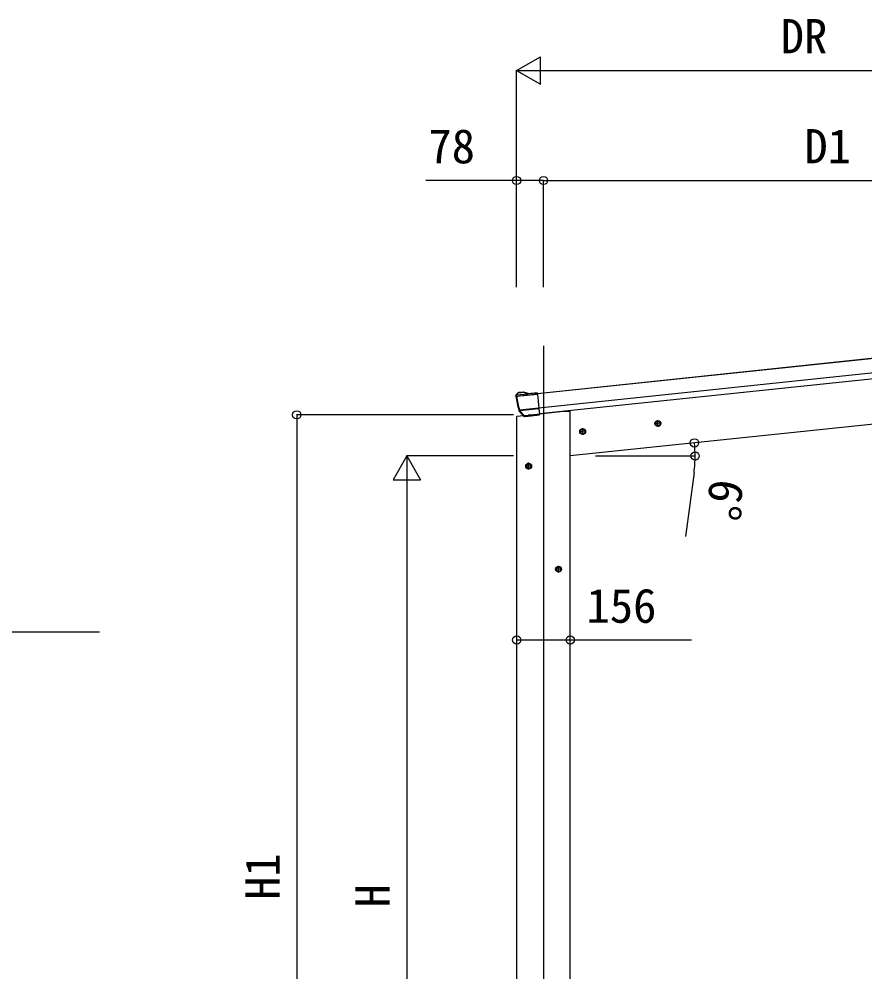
# Model space of a CAD drawing. Units: millimetres, scale not verified. Extents: x -7000 to 7000, y -10401 to 10355.
# Drawn here: x 2291 to 4751, y 3043 to 5814 of the extents above; entities that cross this region are included whole.
import ezdxf
from ezdxf.enums import TextEntityAlignment as Align

# ---------------------------------------------------------------- set-up
doc = ezdxf.new("R2010")
doc.units = ezdxf.units.MM
doc.header["$LTSCALE"] = 50
for name, color, linetype in [('0-3_YKK_12', 2, 'Continuous'), ('0-4_YKK_13', 4, 'Continuous'), ('0-5_YKK_A1', 4, 'Continuous'), ('0-6_YKK_D', 6, 'Continuous')]:
    doc.layers.add(name, color=color, linetype=linetype)
doc.styles.add('ＭＳ ゴシック', font='')
doc.styles.get('ＭＳ ゴシック').set_extended_font_data('MS Gothic')

msp = doc.modelspace()

# ---------------------------------------------------------------- linework, layer by layer
at = {"layer": '0-3_YKK_12'}
msp.add_line((3816.32, 4863.45), (3816.32, 1478.8), dxfattribs=at)
at = {"layer": '0-4_YKK_13'}
for p, q in [((3735.95, 4718.81), (3736.65, 4719.68)), ((3736.03, 4716.94), (3735.95, 4718.81)), ((3737.32, 4721.71), (3736.62, 4720.85)), ((3736.65, 4719.68), (3737.14, 4719.52)), ((3736.65, 4719.68), (3736.65, 4719.68)), ((3736.65, 4719.68), (3736.77, 4716.99)), ((3737.28, 4717.77), (3738.28, 4717.81)), ((3737.28, 4717.77), (3737.31, 4717.14)), ((3737.68, 4721.58), (3737.31, 4721.7)), ((3737.31, 4717.14), (3738.31, 4717.18)), ((3740.81, 4726.03), (3737.32, 4721.71)), ((3740.92, 4725.85), (3737.68, 4721.58)), ((3737.98, 4720.79), (3738.05, 4720.8)), ((3738.05, 4720.8), (3770.54, 4724.21)), ((3738.28, 4717.81), (3798.62, 4724.15)), ((3738.31, 4717.18), (3738.28, 4717.81)), ((3738.31, 4717.18), (3798.68, 4723.53)), ((3738.39, 4721.52), (3741.63, 4725.79)), ((3740.81, 4726.03), (3740.82, 4726.03)), ((3740.82, 4726.03), (3740.92, 4725.85)), ((3744.17, 4727.85), (3744.18, 4727.85)), ((3744.24, 4727.72), (3744.17, 4727.85)), ((3757.64, 4729.13), (3744.24, 4727.72)), ((3744.24, 4727.72), (3744.29, 4727.3)), ((3744.29, 4727.3), (3757.69, 4728.7)), ((3757.66, 4729.27), (3757.64, 4729.13)), ((3757.64, 4729.13), (3757.69, 4728.7)), ((3758.55, 4728.6), (3770.54, 4724.21)), ((3758.93, 4728.97), (3758.95, 4729.12)), ((3771.57, 4724.35), (3758.93, 4728.97)), ((3798.31, 4727.13), (3770.54, 4724.21)), ((3771.57, 4724.35), (3771.74, 4724.72)), ((3771.74, 4724.72), (3798.27, 4727.5)), ((3798.31, 4727.13), (3798.27, 4727.5)), ((3798.62, 4724.15), (3798.31, 4727.13)), ((3798.62, 4724.15), (3798.68, 4723.53)), ((3798.68, 4723.53), (3803.01, 4682.33)), ((3758.95, 4659.3), (3745.25, 4675.05)), ((3745.58, 4676.62), (3745.77, 4676.15)), ((3745.77, 4676.15), (3746.16, 4675.56)), ((3746.29, 4675.4), (3759.08, 4659.78)), ((3746.67, 4676.41), (3746.55, 4676.72)), ((3803.01, 4682.33), (3746.67, 4676.41)), ((3746.95, 4675.81), (3746.67, 4676.41)), ((3747.09, 4675.56), (3803.11, 4681.45)), ((3759.89, 4659.93), (3747.09, 4675.56)), ((3759.12, 4659.73), (3758.95, 4659.3)), ((3771.56, 4661.16), (3759.89, 4659.93)), ((3769.25, 4659.19), (3761.56, 4658.38)), ((3761.56, 4658.38), (3761.65, 4658.62)), ((3761.65, 4658.62), (3771.71, 4659.67)), ((3769.52, 4659.12), (3769.25, 4659.19)), ((3794.85, 4661.79), (3769.52, 4659.12)), ((3780.41, 4663.01), (3771.46, 4662.07)), ((3771.46, 4662.07), (3771.56, 4661.16)), ((3771.56, 4661.16), (3771.71, 4659.67)), ((3771.71, 4659.67), (3771.73, 4659.48)), ((3771.73, 4659.48), (3780.68, 4660.42)), ((3771.9, 4661.86), (3780.02, 4662.71)), ((3772.03, 4661.46), (3771.99, 4661.85)), ((3779.95, 4662.58), (3772, 4661.74)), ((3772.16, 4660.22), (3772.03, 4661.46)), ((3772.07, 4661.02), (3780.03, 4661.86)), ((3772.18, 4660.03), (3772.16, 4660.22)), ((3779.94, 4662.69), (3779.98, 4662.3)), ((3779.98, 4662.3), (3780.11, 4661.06)), ((3780.11, 4661.06), (3780.13, 4660.87)), ((3780.51, 4662.1), (3780.41, 4663.01)), ((3804.87, 4664.66), (3780.51, 4662.1)), ((3780.66, 4660.62), (3780.51, 4662.1)), ((3780.66, 4660.62), (3805.03, 4663.18)), ((3780.68, 4660.42), (3780.66, 4660.62)), ((3795.11, 4661.91), (3794.85, 4661.79)), ((3805.05, 4662.95), (3795.11, 4661.91)), ((3803.11, 4681.45), (3803.01, 4682.33)), ((3803.11, 4681.45), (3804.87, 4664.66)), ((3805.03, 4663.18), (3804.87, 4664.66)), ((3805.03, 4663.18), (3805.05, 4662.95))]:
    msp.add_line(p, q, dxfattribs=at)
for points in [[(3737.32, 4717.04), (3736.77, 4716.99), (3736.03, 4716.94)], [(3737.06, 4719.81), (3737.09, 4719.86), (3737.1, 4719.83), (3737.13, 4719.63), (3737.14, 4719.52)], [(3738.31, 4717.11), (3738.29, 4717.11), (3738.15, 4717.1), (3737.83, 4717.07), (3737.57, 4717.05), (3737.39, 4717.04), (3737.32, 4717.04)], [(3757.66, 4729.27), (3757.66, 4729.27), (3744.18, 4727.85)], [(3771.74, 4724.72), (3758.95, 4729.12), (3758.95, 4729.12)], [(3745.58, 4676.62), (3745.3, 4676.46), (3744.66, 4676.1)], [(3745.25, 4675.05), (3745.73, 4675.32), (3746.16, 4675.56)], [(3772.03, 4661.46), (3772.02, 4661.41), (3772, 4661.36), (3771.96, 4661.31), (3771.9, 4661.27), (3771.83, 4661.23), (3771.74, 4661.2), (3771.65, 4661.18), (3771.56, 4661.16)], [(3780.51, 4662.1), (3780.41, 4662.1), (3780.31, 4662.1), (3780.23, 4662.11), (3780.15, 4662.14), (3780.08, 4662.17), (3780.03, 4662.21), (3780, 4662.25), (3779.98, 4662.3)]]:
    msp.add_lwpolyline(points, dxfattribs=at)
for centre, radius, start, end in [((3936.92, 4738.05), 202, 186, 197.86084), ((3738.1, 4719.76), 1.04, 96.42695, 177.00582), ((3738.11, 4719.47), 0.972, 93.84196, 177.02437), ((3949.81, 4739.41), 213.67, 186.01104, 197.08986), ((3737.99, 4720.97), 0.687, 53.89794, 116.88217), ((3737.51, 4720.53), 0.544, 351.01022, 29.26812), ((3951.89, 4739.63), 214.77, 186.01878, 197.03217), ((3744.7, 4722.88), 5, 96.04426, 140.95574), ((3741.23, 4725.23), 0.687, 53.89794, 116.88217), ((3757.97, 4726.28), 3, 71.02369, 95.97631), ((3759.12, 4728.4), 0.603, 107.74508, 160.50267), ((3747.51, 4677.02), 3, 197.86084, 221), ((3745.91, 4678.11), 1.53, 257.37349, 294.70458), ((3745.83, 4677.66), 1.52, 267.70739, 303.91803), ((3746.33, 4676.41), 0.864, 258.18357, 315.81993), ((3746.56, 4676.13), 0.781, 249.36043, 312.775), ((3761.21, 4661.26), 2.99, 220.99261, 266.7283), ((3759.36, 4660.51), 0.781, 249.36043, 312.775), ((3759.42, 4660.44), 0.767, 247.11891, 311.65006), ((3771.66, 4660.17), 0.5, 275.94657, 5.94647), ((3780.61, 4661.11), 0.5, 186.05353, 276.05343)]:
    msp.add_arc(centre, radius, start, end, dxfattribs=at)
for centre, major_axis, ratio, start_param, end_param in [((3738.95, 4718.96), (1.9, 2.34), 0.995767, 1.5707963, 2.2972137), ((3739.65, 4719.82), (-0.85, 2.88), 0.996996, 0.606433, 1.3293314), ((3740.07, 4719.67), (-1.97, 2.35), 0.969265, 0.2086226, 0.843687), ((3737.16, 4717.76), (-0.09, 2), 0.061048, 4.7161368, 5.7925234), ((3742.5, 4723.34), (-5.48, -2.51), 0.24881, 5.8190815, 5.8226003), ((3725.06, 4715.85), (-8.74, 201.19), 0.061048, 4.7156382, 4.7161368), ((3740.01, 4720.24), (-1.35, 1.57), 0.953986, 0.2019962, 0.6066403), ((3738.16, 4717.8), (-0.19, 3), 0.040783, 4.7140547, 5.7904413), ((3726.06, 4715.89), (-8.84, 202.18), 0.060748, 4.7157533, 4.7160998), ((3744.87, 4722.57), (-1.59, 4.94), 0.961456, 6.0845906, 6.8684438), ((3744.81, 4723.14), (-1.3, 3.99), 0.951804, 6.0834781, 6.8673313), ((3757.95, 4726.05), (0.03, 3.09), 0.969687, 5.9571912, 6.3926966), ((3757.89, 4726.62), (0.02, 2.09), 0.954331, 5.9585606, 6.3940659), ((3769.23, 4724.14), (-2.34, -0.21), 0.02349, 2.1619484, 3.1276071), ((3745.36, 4676.31), (-1.61, 1.84), 0.05004, 4.1536351, 4.2508835), ((3746.11, 4676.97), (-1.71, 2.84), 0.040856, 4.1696818, 4.2669302), ((3758.15, 4660.68), (-1.61, 1.84), 0.05004, 4.1255137, 4.1536351), ((3761.34, 4661.59), (-1.87, 2.39), 0.954954, 1.6046567, 2.5626464), ((3758.91, 4661.34), (-1.71, 2.84), 0.040856, 4.1415604, 4.1696818), ((3761.34, 4661.59), (-0.51, 2.96), 0.642905, 2.0792573, 3.037247), ((3761.3, 4661.49), (-3.02, -2.79), 0.650902, 0.9542299, 1.0270405), ((3761.25, 4661.37), (-1.1, -2.8), 0.997631, 0.3902369, 0.4789948), ((3771.43, 4662.31), (-0.531, 0.43), 0.267949, 1.8325957, 2.8187067), ((3771.68, 4659.98), (0.052, -0.498), 0.998135, 0, 1.5707963), ((3771.49, 4661.8), (-0.497, -0.052), 0.07321, 3.1415927, 3.726278), ((3780.44, 4662.74), (-0.497, -0.052), 0.07321, 5.6985, 6.2831853), ((3780.38, 4663.25), (0.43, 0.531), 0.267949, 3.4644786, 4.4505896), ((3780.63, 4660.92), (-0.052, 0.498), 0.998135, 1.5707963, 3.1415927)]:
    msp.add_ellipse(centre, major_axis=major_axis, ratio=ratio, start_param=start_param, end_param=end_param, dxfattribs=at)
at = {"layer": '0-5_YKK_A1'}
for p, q in [((3798.48, 4725.51), (5474.93, 4901.71)), ((3798.52, 4725.09), (5474.97, 4901.29)), ((5479.44, 4858.78), (3802.99, 4682.58)), ((5481.2, 4842.04), (3804.75, 4665.84)), ((5501.85, 4712.49), (3894.07, 4543.51)), ((3758.06, 4660.32), (3738.57, 4658.27)), ((3738.57, 1543.51), (3738.57, 4658.27)), ((3874.07, 4672.51), (3804.81, 4665.23)), ((3894.07, 4672.51), (3874.07, 4672.51)), ((3894.07, 1543.51), (3894.07, 4672.51)), ((4159.01, 4638.73), (4139.12, 4636.63)), ((4148.28, 4645.14), (4142.21, 4640.73)), ((4142.21, 4640.73), (4142.99, 4633.27)), ((4142.99, 4633.27), (4149.85, 4630.22)), ((4150.11, 4627.73), (4148.02, 4647.62)), ((4155.14, 4642.09), (4148.28, 4645.14)), ((3940.22, 4615.73), (3920.33, 4613.64)), ((3929.49, 4622.15), (3923.42, 4617.74)), ((3923.42, 4617.74), (3924.2, 4610.27)), ((3924.2, 4610.27), (3931.06, 4607.22)), ((3931.32, 4604.74), (3929.23, 4624.63)), ((3936.34, 4619.1), (3929.49, 4622.15)), ((3773.06, 4521.46), (3766.56, 4517.71)), ((3773.06, 4503.96), (3773.06, 4523.96)), ((3779.56, 4517.71), (3773.06, 4521.46)), ((3783.06, 4513.96), (3763.06, 4513.96)), ((3766.56, 4517.71), (3766.56, 4510.21)), ((3766.56, 4510.21), (3773.06, 4506.45)), ((3870.06, 4213.96), (3850.06, 4213.96)), ((3860.06, 4221.46), (3853.56, 4217.71)), ((3853.56, 4217.71), (3853.56, 4210.2)), ((3860.06, 4203.96), (3860.06, 4223.96)), ((3866.56, 4217.71), (3860.06, 4221.46)), ((3853.56, 4210.2), (3860.06, 4206.45))]:
    msp.add_line(p, q, dxfattribs=at)
for points in [[(4149.85, 4630.22), (4155.92, 4634.63), (4155.14, 4642.09)], [(3931.06, 4607.22), (3937.13, 4611.63), (3936.34, 4619.1)], [(3773.06, 4506.45), (3779.56, 4510.21), (3779.56, 4517.71)], [(3860.06, 4206.45), (3866.56, 4210.2), (3866.56, 4217.71)]]:
    msp.add_lwpolyline(points, dxfattribs=at)
for centre, radius in [((4149.07, 4637.68), 8.5), ((4149.07, 4637.68), 7.7), ((4149.07, 4637.68), 6.5), ((3930.27, 4614.68), 8.5), ((3930.27, 4614.68), 7.7), ((3930.27, 4614.68), 6.5), ((3773.06, 4513.96), 8.5), ((3773.06, 4513.96), 7.7), ((3773.06, 4513.96), 6.5), ((3860.06, 4213.96), 8.5), ((3860.06, 4213.96), 7.7), ((3860.06, 4213.96), 6.5)]:
    msp.add_circle(centre, radius, dxfattribs=at)
at = {"layer": '0-6_YKK_D'}
for p, q in [((3737.91, 5664.71), (3807.19, 5704.71)), ((3807.19, 5624.71), (3807.19, 5704.71)), ((3737.91, 5034.71), (3737.91, 5665.71)), ((3737.91, 5664.71), (3807.19, 5624.71)), ((3737.91, 5664.71), (3876.47, 5664.71)), ((3817.91, 5664.71), (5456.9, 5664.71)), ((3737.91, 5034.71), (3737.91, 5345.71)), ((3816.32, 5034.71), (3816.32, 5345.71)), ((3816.32, 5034.71), (3816.32, 5345.71)), ((3816.32, 5344.71), (5536.9, 5344.71)), ((3728.57, 4663), (3097.57, 4663)), ((3098.57, 4663), (3098.57, 2043.51)), ((3418.57, 4543.46), (3378.57, 4474.17)), ((3728.57, 4543.46), (3417.57, 4543.46)), ((3418.57, 4543.46), (3458.57, 4474.17)), ((3418.57, 4543.46), (3418.57, 4404.89)), ((3967.93, 4543.46), (4258.25, 4543.46)), ((4254.09, 4495.56), (4229.38, 4309.6)), ((3378.57, 4474.17), (3458.57, 4474.17)), ((3418.57, 4463.46), (3418.57, 2123.51))]:
    msp.add_line(p, q, dxfattribs=at)
for points in [[(3816.32, 5344.71), (3737.91, 5344.71), (3474.5, 5344.71)], [(1230.91, 3851.77), (1565.46, 4031.87), (2525.19, 4031.87)], [(3738.57, 4008.2), (3894.07, 4008.2), (4247.11, 4008.2)]]:
    msp.add_lwpolyline(points, dxfattribs=at)
for centre in [(3737.91, 5344.71), (3816.32, 5344.71), (3816.32, 5344.71), (3098.57, 4663), (4255.26, 4581.47), (4257.25, 4543.46), (3738.57, 4008.2), (3894.07, 4008.2)]:
    msp.add_circle(centre, 12, dxfattribs=at)
for start, end in [(0, 6), (352.43251, 0)]:
    msp.add_arc((3893.57, 4543.46), 363.69, start, end, dxfattribs=at)

# ---------------------------------------------------------------- texts
at = {"layer": '0-6_YKK_D', "style": 'ＭＳ ゴシック'}
for s, p in [('DR', (4506.04, 5684.71)), ('78', (3481.36, 5364.71)), ('D1', (4574.99, 5364.71)), ('156', (3941.2, 4028.2))]:
    msp.add_text(s, height=99.71, dxfattribs=at).set_placement(p, align=Align.BOTTOM_LEFT)
for s, rotation, p in [('6°', 262.433, (4272.7, 4483.83)), ('H1', 90, (3078.57, 3252.03)), ('H', 90, (3398.57, 3230.12))]:
    msp.add_text(s, height=99.71, rotation=rotation, dxfattribs=at).set_placement(p, align=Align.BOTTOM_LEFT)

doc.saveas('drawing.dxf')
